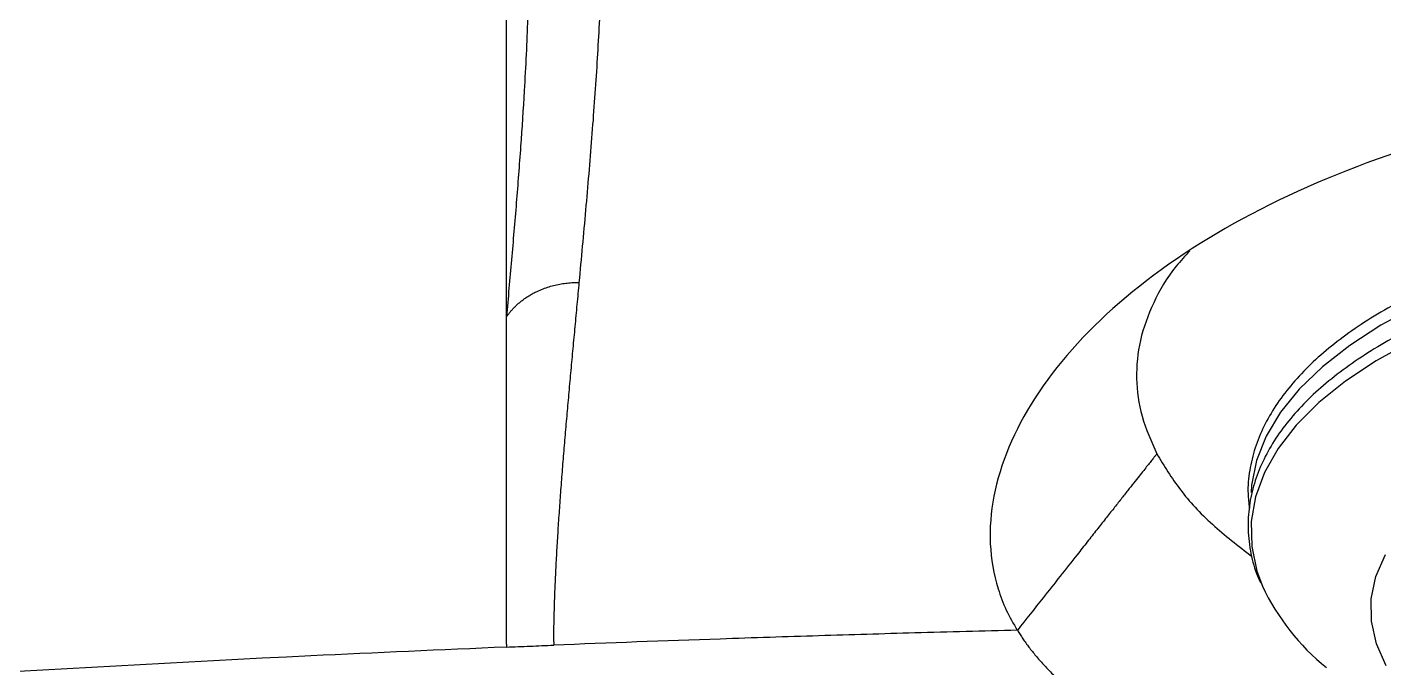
# Model space of a CAD drawing. Header units: inches. Extents: x 2 to 86, y -22 to 129.
# Drawn here: x 39.013 to 42.98, y 75.076 to 76.95 of the extents above; entities that cross this region are included whole.
import ezdxf

# ---------------------------------------------------------------- set-up
doc = ezdxf.new("R2010")
doc.units = ezdxf.units.IN
doc.header["$MEASUREMENT"] = 0
doc.layers.add('BDIM_CYAN', color=4, linetype='Continuous')

# ---------------------------------------------------------------- blocks, each defined once
blk = doc.blocks.new('2020 RHYTHM')
at = {"layer": 'BDIM_CYAN', "color": 3, "flags": 128}
for points in [[(40.7009, 75.1479), (40.5985, 75.0928), (40.507, 75.0339), (40.4271, 74.9715), (40.3595, 74.9062), (40.3046, 74.8383), (40.2629, 74.7685), (40.2346, 74.6972), (40.2201, 74.625), (40.2184, 74.6034)], [(41.9401, 75.314), (41.7824, 75.3076), (41.6266, 75.2949), (41.4738, 75.2761), (41.3254, 75.2512), (41.1823, 75.2204), (41.0457, 75.1841), (40.9167, 75.1424), (40.7962, 75.0957), (40.685, 75.0443), (40.5842, 74.9887), (40.4944, 74.9292), (40.4163, 74.8664), (40.3506, 74.8006), (40.2976, 74.7324), (40.2579, 74.6623), (40.2317, 74.5909), (40.2192, 74.5186), (40.2206, 74.4461), (40.2357, 74.3738), (40.2517, 74.3301)], [(40.6136, 74.0969), (40.5851, 74.1615), (40.5706, 74.227), (40.5702, 74.2928), (40.5838, 74.3582), (40.6115, 74.4227)], [(38.041, 74.16), (38.041, 74.1557), (38.0409, 74.1514)]]:
    blk.add_lwpolyline(points, dxfattribs=at)
at = {"layer": 'BDIM_CYAN', "color": 3}
blk.add_arc((40.8638, 74.6175), 0.6762, 205.1513, 231.0705, dxfattribs=at)
for points, knots in [([(38.041, 75.1174), (38.041, 75.2006), (38.041, 75.4942), (38.041, 76.1122), (38.041, 76.9656), (38.041, 77.6905), (38.041, 78.0798), (38.041, 78.1843)], [0.2000885, 0.2000885, 0.2000885, 0.2000885, 0.25, 0.375, 0.5625, 0.75, 0.8213867, 0.8213867, 0.8213867, 0.8213867]), ([(38.1129, 76.7893), (38.1129, 76.757), (38.113, 76.6922), (38.113, 76.5944), (38.1127, 76.4961), (38.1121, 76.397), (38.1109, 76.297), (38.1092, 76.196), (38.1066, 76.0938), (38.1032, 75.9903), (38.0987, 75.8853), (38.0922, 75.761), (38.0827, 75.6162), (38.07, 75.4509), (38.0558, 75.2841), (38.0459, 75.173), (38.041, 75.1174)], [0, 0, 0, 0, 0.06251, 0.12502, 0.18753, 0.25004, 0.312549, 0.375054, 0.437555, 0.500053, 0.562549, 0.62504, 0.718768, 0.812502, 0.906248, 1, 1, 1, 1]), ([(38.2541, 75.2179), (38.2573, 75.2532), (38.2639, 75.3237), (38.2735, 75.4296), (38.2826, 75.5353), (38.2912, 75.6405), (38.299, 75.7449), (38.306, 75.8483), (38.3119, 75.9503), (38.3168, 76.0508), (38.3206, 76.15), (38.3236, 76.2478), (38.3259, 76.3444), (38.3275, 76.44), (38.3282, 76.503), (38.3285, 76.5345)], [0, 0, 0, 0, 0.076974, 0.153948, 0.230917, 0.30788, 0.384838, 0.461794, 0.538756, 0.615729, 0.692711, 0.769695, 0.846464, 0.923232, 1, 1, 1, 1]), ([(44.5337, 74.1821), (44.5455, 74.2013), (44.5567, 74.2208), (44.5756, 74.2609), (44.5838, 74.2815), (44.604, 74.3445), (44.6121, 74.3882), (44.6194, 74.5233), (44.6019, 74.6184), (44.5233, 74.8104), (44.4621, 74.9072), (44.2993, 75.0939), (44.1975, 75.1841), (43.9587, 75.3503), (43.8216, 75.4265), (43.519, 75.5601), (43.3536, 75.6175), (43.0023, 75.7106), (42.8165, 75.7464), (42.4346, 75.7948), (42.2386, 75.8075), (41.8464, 75.8094), (41.6502, 75.7986), (41.2679, 75.754), (41.0818, 75.72), (40.7293, 75.6303), (40.563, 75.5744), (40.2587, 75.4436), (40.1207, 75.3686), (39.8801, 75.2043), (39.7774, 75.1149), (39.6127, 74.9289), (39.5507, 74.8323), (39.4702, 74.6399), (39.4519, 74.5442), (39.4581, 74.4085), (39.4658, 74.3645), (39.4856, 74.301), (39.4934, 74.2802), (39.5122, 74.2397), (39.5235, 74.2201), (39.5349, 74.2006)], [0, 0, 0, 0, 0.015625, 0.015625, 0.03125, 0.03125, 0.0625, 0.0625, 0.125, 0.125, 0.1875, 0.1875, 0.25, 0.25, 0.3125, 0.3125, 0.375, 0.375, 0.4375, 0.4375, 0.5, 0.5, 0.5625, 0.5625, 0.625, 0.625, 0.6875, 0.6875, 0.75, 0.75, 0.8125, 0.8125, 0.875, 0.875, 0.9375, 0.9375, 0.96875, 0.96875, 0.984375, 0.984375, 1, 1, 1, 1]), ([(42.0381, 75.4503), (41.9858, 75.45), (41.9127, 75.4495), (41.8057, 75.4447), (41.7156, 75.4389), (41.6096, 75.429), (41.5003, 75.4157), (41.3884, 75.3984), (41.2763, 75.3772), (41.1655, 75.352), (41.0573, 75.323), (40.9527, 75.2903), (40.8527, 75.254), (40.7581, 75.2143), (40.6695, 75.1715), (40.5875, 75.1257), (40.5125, 75.0771), (40.4448, 75.0258), (40.3849, 74.9722), (40.333, 74.9161), (40.2894, 74.8577), (40.2545, 74.797), (40.2287, 74.7338), (40.2132, 74.6679), (40.2074, 74.6087), (40.212, 74.5718), (40.2138, 74.5576)], [0, 0, 0, 0, 0.053181, 0.074367, 0.1095, 0.145783, 0.184516, 0.224726, 0.266018, 0.308078, 0.350681, 0.393666, 0.436912, 0.480332, 0.523864, 0.567469, 0.611128, 0.654846, 0.698649, 0.74259, 0.786766, 0.831328, 0.876513, 0.922675, 0.970325, 1, 1, 1, 1]), ([(42.0383, 75.3548), (41.986, 75.3544), (41.9129, 75.3539), (41.8058, 75.3491), (41.7158, 75.3433), (41.6097, 75.3335), (41.5004, 75.3201), (41.3886, 75.3028), (41.2765, 75.2816), (41.1656, 75.2565), (41.0574, 75.2275), (40.9529, 75.1947), (40.8529, 75.1584), (40.7583, 75.1188), (40.6697, 75.0759), (40.5876, 75.0301), (40.5126, 74.9815), (40.445, 74.9303), (40.385, 74.8766), (40.3331, 74.8206), (40.2896, 74.7622), (40.2547, 74.7014), (40.2289, 74.6382), (40.213, 74.5723), (40.2077, 74.5036), (40.215, 74.4345), (40.2283, 74.3791), (40.2425, 74.3482), (40.2468, 74.339)], [0, 0, 0, 0, 0.048929, 0.068421, 0.100744, 0.134126, 0.169762, 0.206757, 0.244748, 0.283444, 0.322641, 0.362189, 0.401977, 0.441925, 0.481976, 0.522094, 0.562262, 0.602485, 0.642785, 0.683213, 0.723857, 0.764856, 0.806427, 0.848898, 0.892739, 0.938556, 0.981807, 1, 1, 1, 1]), ([(40.0393, 75.3101), (40.0255, 75.2953), (39.9801, 75.2464), (39.9305, 75.1587), (39.8902, 75.0489), (39.8796, 74.9375), (39.894, 74.8261), (39.9268, 74.7532), (39.9431, 74.7168)], [0, 0, 0, 0, 0.080074, 0.26405, 0.448049, 0.632025, 0.816018, 1, 1, 1, 1]), ([(38.041, 75.1174), (38.0427, 75.1198), (38.0462, 75.1247), (38.0519, 75.1319), (38.0583, 75.1392), (38.0652, 75.1464), (38.0727, 75.1535), (38.0808, 75.1605), (38.0895, 75.1673), (38.0989, 75.1739), (38.1089, 75.1803), (38.1196, 75.1864), (38.1326, 75.1929), (38.1479, 75.1995), (38.1655, 75.2056), (38.1832, 75.2104), (38.201, 75.214), (38.2188, 75.2164), (38.2365, 75.2178), (38.2482, 75.2179), (38.2541, 75.2179)], [0, 0, 0, 0, 0.039074, 0.079488, 0.121218, 0.164237, 0.208514, 0.254013, 0.300708, 0.348605, 0.397726, 0.44811, 0.499833, 0.575499, 0.649578, 0.72217, 0.793373, 0.863316, 0.932146, 1, 1, 1, 1]), ([(38.1794, 74.1669), (38.1794, 74.1755), (38.1796, 74.1928), (38.1801, 74.2192), (38.1807, 74.2459), (38.1815, 74.2729), (38.1824, 74.3003), (38.1835, 74.3279), (38.1847, 74.3558), (38.186, 74.384), (38.1875, 74.4125), (38.1891, 74.4412), (38.1908, 74.4702), (38.1927, 74.4994), (38.1946, 74.5289), (38.1967, 74.5586), (38.1988, 74.5885), (38.201, 74.6186), (38.2033, 74.6489), (38.2057, 74.6794), (38.2082, 74.7101), (38.2108, 74.7409), (38.2134, 74.7719), (38.2161, 74.8031), (38.2188, 74.8344), (38.2216, 74.8658), (38.2244, 74.8974), (38.2273, 74.929), (38.2302, 74.9608), (38.2331, 74.9927), (38.236, 75.0247), (38.239, 75.0567), (38.242, 75.0888), (38.245, 75.121), (38.248, 75.1533), (38.2511, 75.1856), (38.2531, 75.2071), (38.2541, 75.2179)], [0, 0, 0, 0, 0.028588, 0.057169, 0.085747, 0.11432, 0.142891, 0.171459, 0.200026, 0.228593, 0.257159, 0.285725, 0.314292, 0.342859, 0.371428, 0.399997, 0.428568, 0.45714, 0.485712, 0.514285, 0.542859, 0.571433, 0.600007, 0.62858, 0.657153, 0.685724, 0.714295, 0.742865, 0.771435, 0.800005, 0.828575, 0.857145, 0.885715, 0.914286, 0.942857, 0.971428, 1, 1, 1, 1]), ([(38.041, 74.16), (38.041, 74.1777), (38.041, 74.2131), (38.041, 74.2668), (38.041, 74.3209), (38.041, 74.3754), (38.041, 74.4303), (38.041, 74.4856), (38.041, 74.5413), (38.041, 74.5973), (38.041, 74.6538), (38.041, 74.7106), (38.041, 74.7677), (38.041, 74.8252), (38.041, 74.8831), (38.041, 74.9412), (38.041, 74.9997), (38.041, 75.0584), (38.041, 75.0977), (38.041, 75.1174)], [0, 0, 0, 0, 0.058051, 0.116198, 0.174441, 0.23278, 0.291216, 0.349748, 0.408377, 0.467103, 0.525926, 0.584847, 0.643864, 0.702978, 0.762189, 0.821497, 0.880902, 0.940403, 1, 1, 1, 1]), ([(39.9431, 74.7168), (39.9426, 74.7163), (39.941, 74.7143), (39.9377, 74.7101), (39.9323, 74.7033), (39.9249, 74.6939), (39.9154, 74.682), (39.904, 74.6675), (39.8905, 74.6504), (39.875, 74.6307), (39.8574, 74.6085), (39.8378, 74.5837), (39.8162, 74.5563), (39.7925, 74.5263), (39.7668, 74.4938), (39.739, 74.4586), (39.6866, 74.3922), (39.6184, 74.3059), (39.5601, 74.2322), (39.5351, 74.2005)], [0, 0, 0, 0, 0.003262, 0.011484, 0.024671, 0.042824, 0.065947, 0.094042, 0.127115, 0.165169, 0.20821, 0.256244, 0.309277, 0.367316, 0.430361, 0.498413, 0.57147, 0.816186, 1, 1, 1, 1]), ([(39.9431, 74.7168), (39.9643, 74.6815), (40.0068, 74.6109), (40.1003, 74.5099), (40.1812, 74.4473), (40.2213, 74.4162)], [0, 0, 0, 0, 0.334985, 0.669929, 1, 1, 1, 1]), ([(39.5349, 74.2006), (39.435, 74.1981), (39.2884, 74.1943), (39.0949, 74.1888), (38.9078, 74.1831), (38.5995, 74.1731), (38.3412, 74.1635), (38.1793, 74.157)], [0.28614621, 0.28614621, 0.28614621, 0.28614621, 0.30289098, 0.31070348, 0.31851598, 0.33414098, 0.36049478, 0.36049478, 0.36049478, 0.36049478]), ([(39.5351, 74.2006), (39.5377, 74.1965), (39.5428, 74.1883), (39.5511, 74.1759), (39.5599, 74.1635), (39.5691, 74.151), (39.5789, 74.1385), (39.5891, 74.126), (39.5999, 74.1134), (39.6111, 74.1008), (39.6229, 74.0881), (39.6352, 74.0755), (39.6481, 74.0628), (39.6614, 74.0501), (39.6754, 74.0374), (39.6899, 74.0247), (39.709, 74.0086), (39.7331, 73.9893), (39.7626, 73.9671), (39.7933, 73.9455), (39.8251, 73.9245), (39.8579, 73.904), (39.8916, 73.8842), (39.9263, 73.865), (39.9503, 73.8525), (39.9622, 73.8463)], [0, 0, 0, 0, 0.031284, 0.06284, 0.094675, 0.126794, 0.159202, 0.191902, 0.2249, 0.258197, 0.291799, 0.325709, 0.35993, 0.394468, 0.429325, 0.464507, 0.500017, 0.564487, 0.628374, 0.691689, 0.754443, 0.816644, 0.8783, 0.939416, 1, 1, 1, 1]), ([(38.041, 74.1514), (38.064, 74.1524), (38.1101, 74.1543), (38.1562, 74.1562), (38.1793, 74.1571)], [0, 0, 0, 0, 0.498838, 1, 1, 1, 1]), ([(38.041, 74.1514), (37.8502, 74.1435), (36.8991, 74.1007), (35.5689, 74.018), (34.1253, 73.896), (33.441, 73.8292), (33.1356, 73.7977)], [0.7186543, 0.7186543, 0.7186543, 0.7186543, 0.75, 0.875, 0.9375, 0.9879077, 0.9879077, 0.9879077, 0.9879077])]:
    blk.add_open_spline(points, degree=3, knots=knots, dxfattribs=at)
blk.add_open_spline([(38.1794, 74.1669), (38.1793, 74.1636), (38.1793, 74.1603), (38.1793, 74.157)], degree=3, dxfattribs=at)

msp = doc.modelspace()

# ---------------------------------------------------------------- block references
msp.add_blockref('2020 RHYTHM', (2.3733, 0.9854))

doc.saveas('drawing.dxf')
